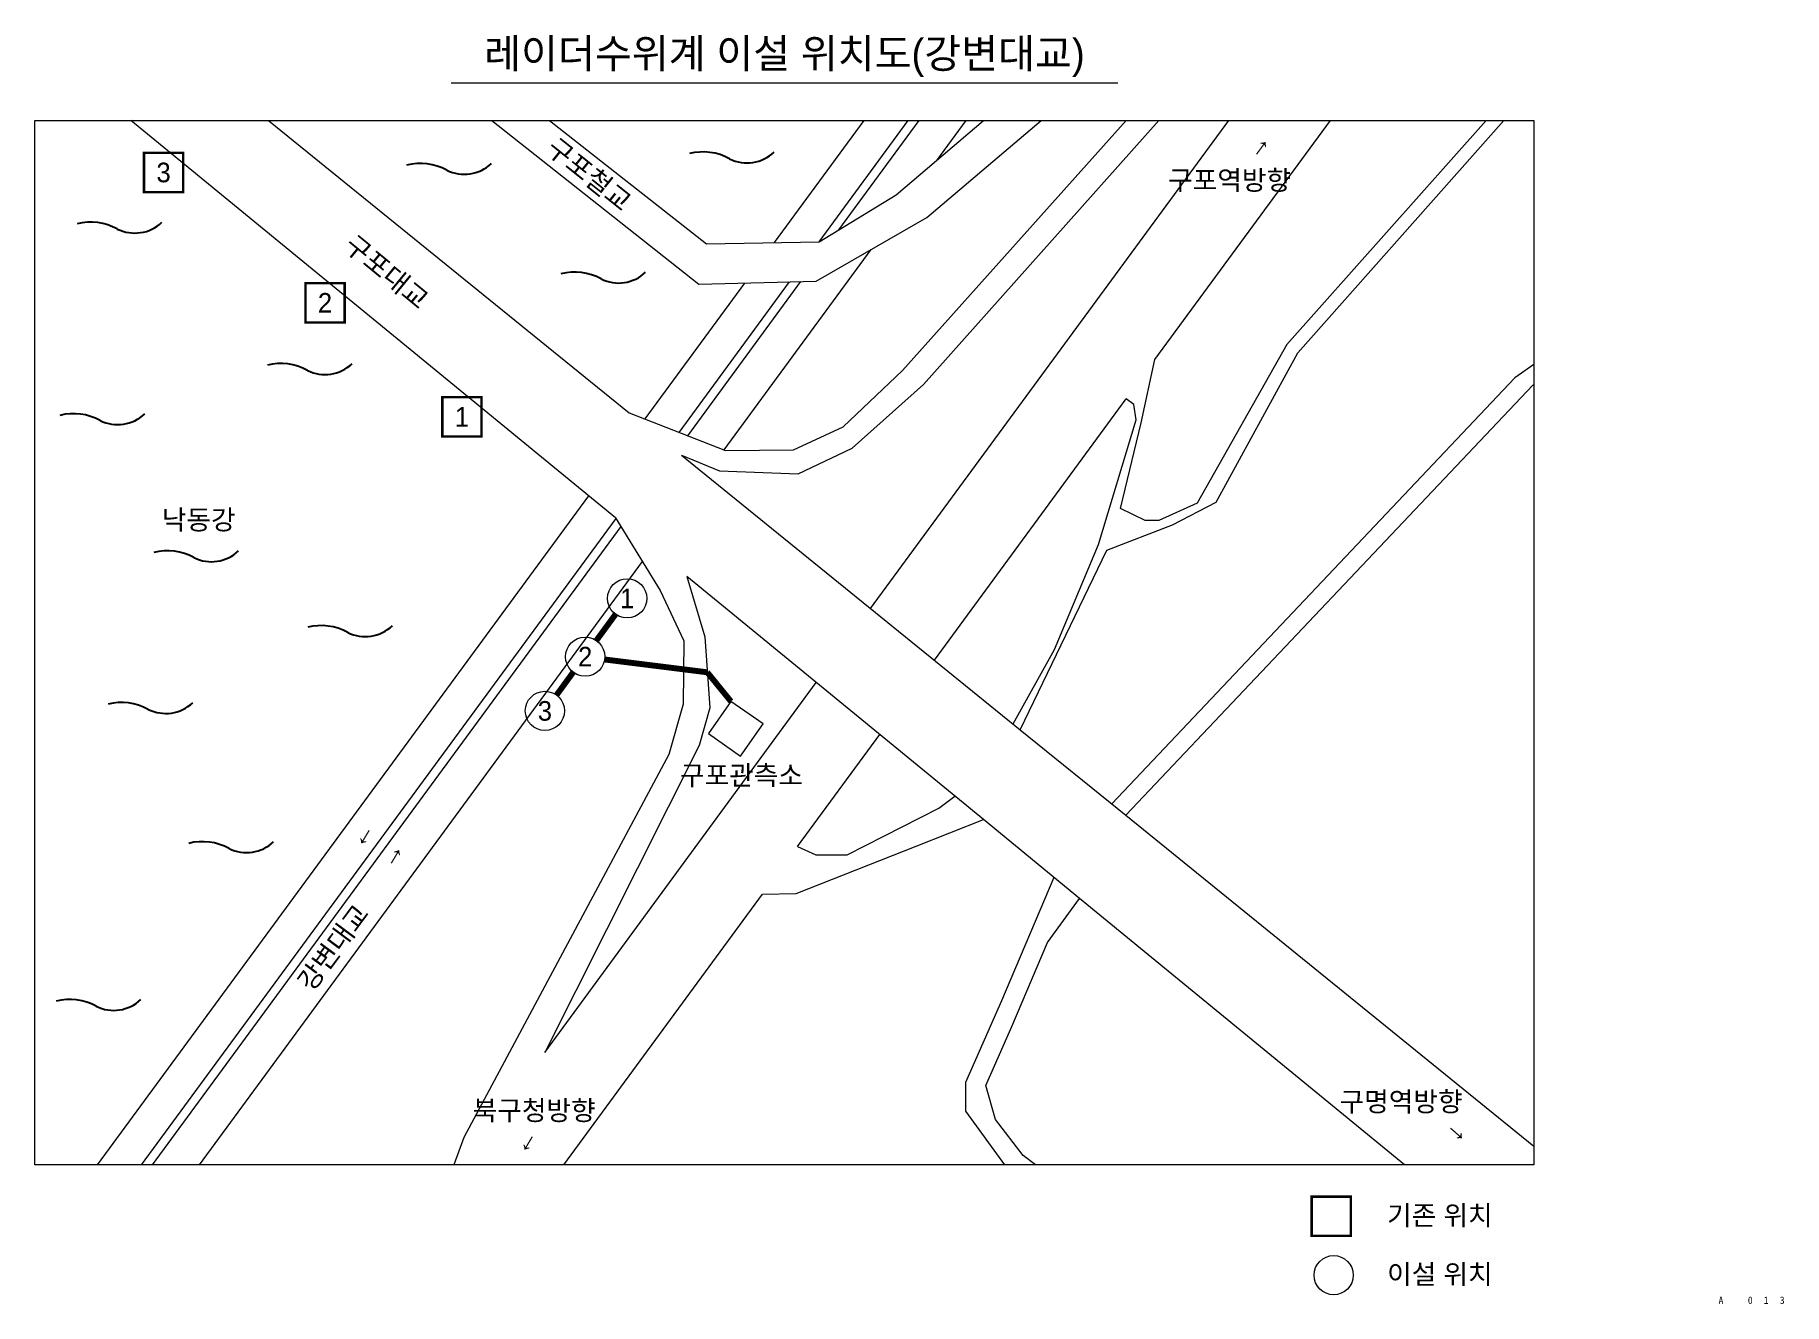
# Model space of a CAD drawing. Extents: x 40 to 174033, y 14 to 188937.
# Drawn here: x 39.6 to 396.5, y 13.6 to 272.5 of the extents above; entities outside this region: 1.
import ezdxf
from ezdxf.enums import TextEntityAlignment as Align

# ---------------------------------------------------------------- set-up
doc = ezdxf.new("R2010")
doc.units = 0
doc.header["$LTSCALE"] = 500
doc.header["$MEASUREMENT"] = 0
doc.layers.get('0').update_dxf_attribs({"linetype": 'CONTINUOUS'})
for name, color, linetype in [('text', 7, 'CONTINUOUS'), ('강변도로', 3, 'CONTINUOUS'), ('이설지점', 6, 'CONTINUOUS')]:
    doc.layers.add(name, color=color, linetype=linetype)
doc.styles.add('style', font='')
doc.styles.add('굴림', font='HYWULM.TTF')
doc.styles.get('style').set_extended_font_data('GulimChe')

msp = doc.modelspace()

# ---------------------------------------------------------------- hatches: boundary and pattern name
at = {"lineweight": 5}
h = msp.add_hatch(color=2, dxfattribs=at)
h.paths.add_polyline_path([(173887.8, 188937.11), (173887.8, 188831.51)])
edge = h.paths.add_edge_path()
edge.add_line((173986.2, 188856.71), (174033, 188856.71))
edge.add_line((173997, 188907.11), (173997, 188856.71))
edge.add_line((173950.2, 188907.11), (173997, 188907.11))

# ---------------------------------------------------------------- linework, layer by layer
for p, q in [((124.53, 262.68), (260.53, 262.68)), ((172.62, 162.02), (176.28, 149.69)), ((167.2, 159.12), (172.03, 148.84)), ((172.03, 148.84), (171.88, 135.96)), ((176.28, 149.69), (177.28, 135.21)), ((171.88, 135.96), (168.92, 125.69)), ((177.28, 135.21), (175.12, 127.51))]:
    msp.add_line(p, q, dxfattribs=at)
at = {"lineweight": 9}
for p, q in [((158.09, 173.93), (59.2, 255.04)), ((87.28, 255.04), (160.87, 195.39)), ((132.84, 255.04), (175.06, 221.59)), ((144.62, 255.04), (176.61, 229.83)), ((210.09, 155.49), (283.16, 255.04)), ((215.31, 239.82), (233.17, 255.04)), ((216.58, 204.02), (262.25, 255.04)), ((220.9, 201.14), (268.93, 255.04)), ((221.6, 235.25), (244.9, 255.04)), ((268.1, 206.24), (303.93, 255.04)), ((335.69, 255.04), (295.02, 209.31)), ((297.24, 207.64), (339.27, 255.04)), ((199.61, 230.28), (215.31, 239.82)), ((199.03, 222.23), (221.6, 235.25)), ((176.61, 229.83), (199.61, 230.28)), ((175.06, 221.59), (199.03, 222.23)), ((295.02, 209.31), (276.7, 176.97)), ((280.6, 177.18), (297.24, 207.64)), ((204.48, 192.55), (216.58, 204.02)), ((265.33, 193.31), (268.1, 206.24)), ((345.44, 205.22), (341.51, 202.5)), ((206.31, 188.15), (220.9, 201.14)), ((341.51, 202.5), (259.3, 115.61)), ((262.17, 113.28), (345.23, 201.02)), ((345.23, 201.02), (345.44, 201.15)), ((223.11, 144.94), (262.24, 198.24)), ((263.78, 197.11), (262.24, 198.24)), ((264.3, 193.97), (263.78, 197.11)), ((160.87, 195.39), (180.5, 187.7)), ((256.63, 168.52), (264.3, 193.97)), ((261.1, 175.88), (265.33, 193.31)), ((194.36, 187.81), (204.48, 192.55)), ((171.55, 186.73), (240.62, 130.74)), ((171.55, 186.73), (179.25, 183.55)), ((180.5, 187.7), (194.36, 187.81)), ((195.33, 182.95), (206.31, 188.15)), ((179.25, 183.55), (195.33, 182.95)), ((266.09, 173.39), (261.1, 175.88)), ((276.7, 176.97), (268.9, 173.39)), ((271.67, 172.54), (280.6, 177.18)), ((158.09, 173.93), (167.2, 159.12)), ((258.33, 167.36), (271.67, 172.54)), ((268.9, 173.39), (266.09, 173.39)), ((247.65, 147.12), (256.63, 168.52)), ((240.62, 130.74), (258.33, 167.36)), ((233.11, 112.41), (172.62, 162.02)), ((239.18, 131.91), (247.65, 147.12)), ((143.61, 64.93), (199, 140.38)), ((195.2, 106.92), (211.96, 129.75)), ((240.62, 130.74), (262.17, 113.28)), ((168.92, 125.69), (127.09, 47.54)), ((175.12, 127.51), (143.61, 64.93)), ((205.32, 105.19), (223.99, 114.73)), ((223.99, 114.73), (227.26, 117.21)), ((219.43, 106.99), (233.11, 112.41)), ((252.74, 96.3), (233.11, 112.41)), ((262.17, 113.28), (345.44, 45.78)), ((194.94, 97.31), (219.43, 106.99)), ((195.2, 106.92), (198.95, 105.19)), ((198.95, 105.19), (205.32, 105.19)), ((247.5, 100.6), (236.82, 75.45)), ((147.52, 41.96), (188.06, 97.18)), ((188.06, 97.18), (194.94, 97.31)), ((246.16, 87.37), (252.74, 96.3)), ((319, 41.96), (252.74, 96.3)), ((238.94, 70.17), (246.16, 87.37)), ((236.82, 75.45), (229.47, 58.78)), ((233.59, 58.15), (238.94, 70.17)), ((229.47, 58.78), (229.47, 52.91)), ((235.61, 51.22), (233.59, 58.15)), ((229.47, 52.91), (237.41, 41.96)), ((241.24, 43.86), (235.61, 51.22)), ((127.09, 47.54), (125.08, 41.96)), ((243.73, 41.96), (241.24, 43.86))]:
    msp.add_line(p, q, dxfattribs=at)
at = {"lineweight": 5}
msp.add_lwpolyline([(39.62, 255.04), (345.44, 255.04), (345.44, 41.96), (39.62, 41.96)], close=True, dxfattribs=at)
at = {"color": 5, "lineweight": 5, "const_width": 0.5}
for points in [[(61.86, 240.41), (69.86, 240.41), (69.86, 248.41), (61.86, 248.41)], [(94.79, 213.82), (102.79, 213.82), (102.79, 221.82), (94.79, 221.82)], [(122.73, 190.56), (130.73, 190.56), (130.73, 198.56), (122.73, 198.56)], [(300.1, 27.5), (308.1, 27.5), (308.1, 35.5), (300.1, 35.5)]]:
    msp.add_lwpolyline(points, close=True, dxfattribs=at)
at = {"lineweight": 5, "const_width": 1.2}
for points in [[(158.08, 154.3), (154.15, 148.93)], [(149.43, 142.47), (146.02, 137.8)], [(155.83, 145.07), (176.78, 142.45)], [(176.78, 142.45), (181.61, 136.51)]]:
    msp.add_lwpolyline(points, dxfattribs=at)
at = {"color": 1, "lineweight": 5}
msp.add_lwpolyline([(183.58, 125.36), (188.17, 131.92), (181.61, 136.51), (177.03, 129.95)], close=True, dxfattribs=at)
for centre, radius, start, end in [((118.23, 235.15), 11.12, 60.9047, 104.4799), ((127.2, 252.09), 8.05, 243.6884, 313.3635), ((175.92, 237.48), 11.12, 60.9047, 104.4799), ((184.9, 254.41), 8.05, 243.6884, 313.3635), ((51, 223.16), 11.12, 60.9047, 104.4799), ((59.97, 240.09), 8.05, 243.6884, 313.3635), ((149.7, 212.98), 11.12, 60.9047, 104.4799), ((158.68, 229.91), 8.05, 243.6884, 313.3635), ((89.81, 194.32), 11.12, 60.9047, 104.4799), ((98.78, 211.25), 8.05, 243.6884, 313.3635), ((47.5, 184.09), 11.12, 60.9047, 104.4799), ((56.48, 201.02), 8.05, 243.6884, 313.3635), ((66.64, 156.13), 11.12, 60.9047, 104.4799), ((75.61, 173.06), 8.05, 243.6884, 313.3635), ((98.04, 140.86), 11.12, 60.9047, 104.4799), ((107.01, 157.79), 8.05, 243.6884, 313.3635), ((57.3, 125.18), 11.12, 60.9047, 104.4799), ((66.28, 142.11), 8.05, 243.6884, 313.3635), ((73.8, 96.79), 11.12, 60.9047, 104.4799), ((82.78, 113.72), 8.05, 243.6884, 313.3635), ((46.71, 64.61), 11.12, 60.9047, 104.4799), ((55.68, 81.54), 8.05, 243.6884, 313.3635)]:
    msp.add_arc(centre, radius, start, end)
at = {"layer": '강변도로', "lineweight": 9}
for p, q in [((190.51, 230.1), (208.82, 255.04)), ((199.59, 230.28), (217.77, 255.04)), ((203.62, 232.72), (220.01, 255.04)), ((223.59, 246.88), (229.58, 255.04)), ((180.23, 187.8), (210.24, 228.69)), ((164.1, 194.13), (184.44, 221.84)), ((171.06, 191.4), (193.58, 222.08)), ((172.79, 190.72), (195.86, 222.14)), ((52.4, 41.96), (152.59, 178.45)), ((61.36, 41.96), (158.16, 173.83)), ((63.6, 41.96), (159.18, 172.17)), ((73.17, 41.96), (163.54, 165.07))]:
    msp.add_line(p, q, dxfattribs=at)
at = {"layer": '이설지점', "lineweight": 5}
for centre in [(160.44, 157.53), (151.87, 145.64), (143.65, 134.58), (304.57, 19.47)]:
    msp.add_circle(centre, 4, dxfattribs=at)

# ---------------------------------------------------------------- texts
at = {"lineweight": 5, "style": '굴림'}
msp.add_text('레이더수위계 이설 위치도(강변대교)', height=6, dxfattribs=at).set_placement((192.53, 268.68), align=Align.MIDDLE_CENTER)
at = {"style": 'style'}
for s, p in [('A', (383.59, 14.37)), ('0', (389.57, 14.37)), ('1', (392.83, 14.37)), ('3', (396.09, 14.37))]:
    msp.add_text(s, height=1.5, dxfattribs=at).set_placement(p, align=Align.MIDDLE_CENTER)
at = {"layer": 'text', "lineweight": 5, "style": '굴림'}
for s, rotation, p in [('구포철교', 321.4226, (143.6, 248.73)), ('→', 53.7379, (288.99, 246.69)), ('구포대교', 320.6026, (102.35, 228.98)), ('강변대교', 53.3985, (96.05, 77.08))]:
    msp.add_text(s, height=4, rotation=rotation, dxfattribs=at).set_placement(p)
at = {"layer": 'text', "color": 5, "lineweight": 5, "style": '굴림'}
for s, p in [('3', (65.86, 244.41)), ('2', (98.79, 217.82)), ('1', (126.73, 194.56))]:
    msp.add_text(s, height=4, dxfattribs=at).set_placement(p, align=Align.MIDDLE_CENTER)
at = {"layer": 'text', "lineweight": 5, "style": '굴림'}
for s, p in [('구포역방향', (270.8, 240.84)), ('낙동강', (65.5, 171.56)), ('구명역방향', (305.78, 52.88)), ('북구청방향', (128.92, 51.08))]:
    msp.add_text(s, height=4, dxfattribs=at).set_placement(p)
at = {"layer": 'text', "color": 6, "lineweight": 5, "style": '굴림'}
for s, p in [('1', (160.44, 157.53)), ('2', (151.87, 145.64)), ('3', (143.65, 134.58))]:
    msp.add_text(s, height=4, dxfattribs=at).set_placement(p, align=Align.MIDDLE_CENTER)
at = {"layer": 'text', "lineweight": 5, "style": '굴림'}
for s, p in [('구포관측소', (183.76, 121.45)), ('기존 위치', (326.24, 31.67)), ('이설 위치', (326.24, 19.67))]:
    msp.add_text(s, height=4, dxfattribs=at).set_placement(p, align=Align.MIDDLE_CENTER)
at = {"layer": 'text', "lineweight": 5, "style": '굴림', "text_generation_flag": 2}
for rotation, p in [(59.1812, (109.18, 110.64)), (239.1812, (110.93, 103.08)), (59.1812, (142.47, 48.16)), (138.7624, (328.25, 50.9))]:
    msp.add_text('→', height=4, rotation=rotation, dxfattribs=at).set_placement(p)

doc.saveas('drawing.dxf')
